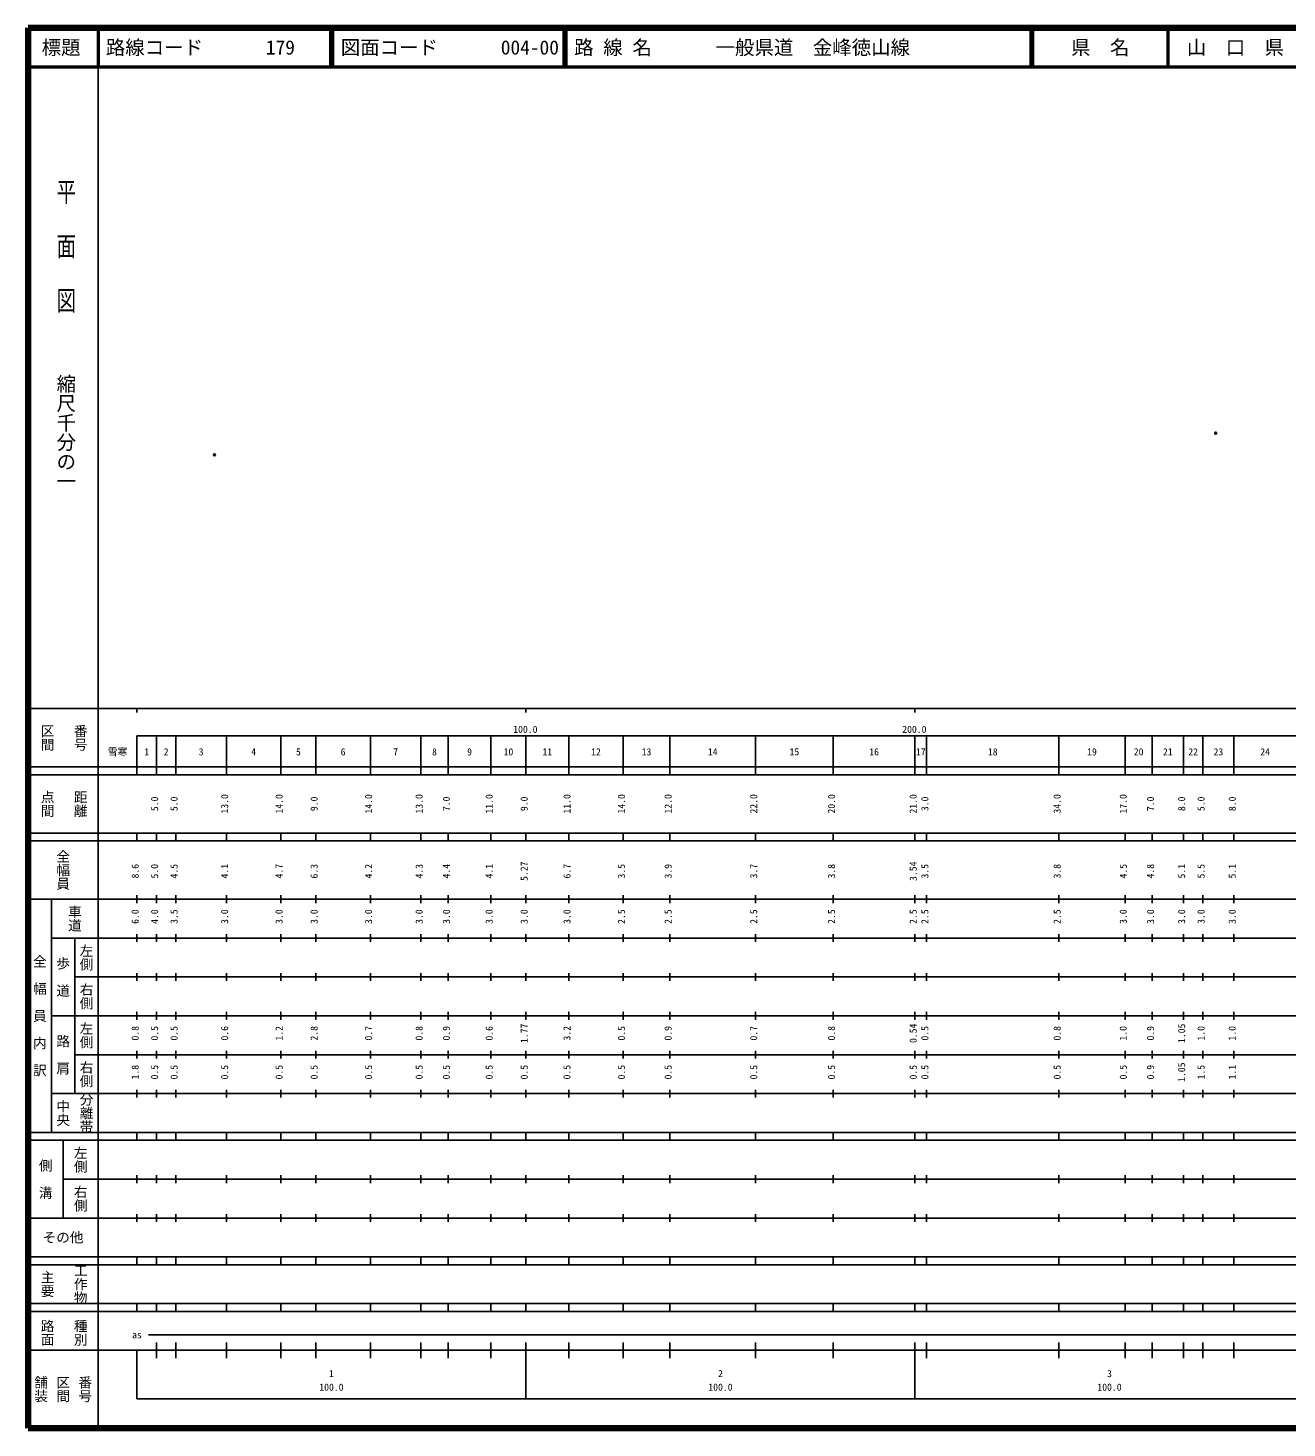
# Model space of a CAD drawing. Units: millimetres on the paper. Extents: x 40 to 680, y 20 to 380.
# Drawn here: x 40 to 363.6, y 20 to 380 of the extents above; entities that cross this region are included whole.
import ezdxf
from ezdxf.enums import TextEntityAlignment as Align

# ---------------------------------------------------------------- set-up
doc = ezdxf.new("R2010")
doc.units = ezdxf.units.MM
doc.header["$PDMODE"] = 32
doc.header["$PDSIZE"] = 0.5
doc.layers.add('M-OTRS', color=6, linetype='Continuous')
doc.layers.add('M-TTL-TXT', color=7, linetype='Continuous')
for name, color, linetype, lineweight in [('M-TTL', 2, 'Continuous', 140), ('M-TTL-BAND', 7, 'Continuous', 25), ('M-TTL-LINE', 7, 'Continuous', 50)]:
    doc.layers.add(name, color=color, linetype=linetype, lineweight=lineweight)
doc.styles.add('@ＭＳ ゴシック', font='')
doc.styles.add('ＭＳ ゴシック', font='')
doc.styles.get('@ＭＳ ゴシック').set_extended_font_data('@MS Gothic')
doc.styles.get('ＭＳ ゴシック').set_extended_font_data('MS Gothic')

msp = doc.modelspace()

# ---------------------------------------------------------------- linework, layer by layer
at = {"layer": 'M-OTRS'}
for p in [(345.291, 275.78), (87.923, 270.256)]:
    msp.add_point(p, dxfattribs=at)
at = {"layer": 'M-TTL'}
for p, q in [((40, 380), (40, 20)), ((680, 380), (40, 380)), ((40, 20), (680, 20))]:
    msp.add_line(p, q, dxfattribs=at)
at = {"layer": 'M-TTL-BAND'}
for p, q in [((58, 370), (58, 20)), ((40, 205), (579, 205)), ((68, 205), (68, 204)), ((168, 205), (168, 204)), ((268, 205), (268, 204)), ((68, 198), (579, 198)), ((68, 198), (68, 188)), ((73, 188), (73, 198)), ((78, 188), (78, 198)), ((91, 188), (91, 198)), ((105, 188), (105, 198)), ((114, 188), (114, 198)), ((128, 188), (128, 198)), ((141, 188), (141, 198)), ((148, 188), (148, 198)), ((159, 188), (159, 198)), ((168, 188), (168, 198)), ((179, 188), (179, 198)), ((193, 188), (193, 198)), ((205, 188), (205, 198)), ((227, 188), (227, 198)), ((247, 188), (247, 198)), ((268, 188), (268, 198)), ((271, 188), (271, 198)), ((305, 188), (305, 198)), ((322, 188), (322, 198)), ((329, 188), (329, 198)), ((337, 188), (337, 198)), ((342, 188), (342, 198)), ((350, 188), (350, 198)), ((40, 190), (579, 190)), ((40, 188), (579, 188)), ((40, 173), (579, 173)), ((68, 171), (68, 173)), ((73, 171), (73, 173)), ((78, 171), (78, 173)), ((91, 171), (91, 173)), ((105, 171), (105, 173)), ((114, 171), (114, 173)), ((128, 171), (128, 173)), ((141, 171), (141, 173)), ((148, 171), (148, 173)), ((159, 171), (159, 173)), ((168, 171), (168, 173)), ((179, 171), (179, 173)), ((193, 171), (193, 173)), ((205, 171), (205, 173)), ((227, 171), (227, 173)), ((247, 171), (247, 173)), ((268, 171), (268, 173)), ((271, 171), (271, 173)), ((305, 171), (305, 173)), ((322, 171), (322, 173)), ((329, 171), (329, 173)), ((337, 171), (337, 173)), ((342, 171), (342, 173)), ((350, 171), (350, 173)), ((40, 171), (579, 171)), ((40, 156), (579, 156)), ((46, 96), (46, 156)), ((68, 155), (68, 157)), ((73, 155), (73, 157)), ((78, 155), (78, 157)), ((91, 155), (91, 157)), ((105, 155), (105, 157)), ((114, 155), (114, 157)), ((128, 155), (128, 157)), ((141, 155), (141, 157)), ((148, 155), (148, 157)), ((159, 155), (159, 157)), ((168, 155), (168, 157)), ((179, 155), (179, 157)), ((193, 155), (193, 157)), ((205, 155), (205, 157)), ((227, 155), (227, 157)), ((247, 155), (247, 157)), ((268, 155), (268, 157)), ((271, 155), (271, 157)), ((305, 155), (305, 157)), ((322, 155), (322, 157)), ((329, 155), (329, 157)), ((337, 155), (337, 157)), ((342, 155), (342, 157)), ((350, 155), (350, 157)), ((46, 146), (579, 146)), ((52, 146), (52, 106)), ((68, 145), (68, 147)), ((73, 145), (73, 147)), ((78, 145), (78, 147)), ((91, 145), (91, 147)), ((105, 145), (105, 147)), ((114, 145), (114, 147)), ((128, 145), (128, 147)), ((141, 145), (141, 147)), ((148, 145), (148, 147)), ((159, 145), (159, 147)), ((168, 145), (168, 147)), ((179, 145), (179, 147)), ((193, 145), (193, 147)), ((205, 145), (205, 147)), ((227, 145), (227, 147)), ((247, 145), (247, 147)), ((268, 145), (268, 147)), ((271, 145), (271, 147)), ((305, 145), (305, 147)), ((322, 145), (322, 147)), ((329, 145), (329, 147)), ((337, 145), (337, 147)), ((342, 145), (342, 147)), ((350, 145), (350, 147)), ((68, 135), (68, 137)), ((73, 135), (73, 137)), ((78, 135), (78, 137)), ((91, 135), (91, 137)), ((105, 135), (105, 137)), ((114, 135), (114, 137)), ((128, 135), (128, 137)), ((141, 135), (141, 137)), ((148, 135), (148, 137)), ((159, 135), (159, 137)), ((168, 135), (168, 137)), ((179, 135), (179, 137)), ((193, 135), (193, 137)), ((205, 135), (205, 137)), ((227, 135), (227, 137)), ((247, 135), (247, 137)), ((268, 135), (268, 137)), ((271, 135), (271, 137)), ((305, 135), (305, 137)), ((322, 135), (322, 137)), ((329, 135), (329, 137)), ((337, 135), (337, 137)), ((342, 135), (342, 137)), ((350, 135), (350, 137)), ((52, 136), (579, 136)), ((46, 126), (579, 126)), ((68, 125), (68, 127)), ((73, 125), (73, 127)), ((78, 125), (78, 127)), ((91, 125), (91, 127)), ((105, 125), (105, 127)), ((114, 125), (114, 127)), ((128, 125), (128, 127)), ((141, 125), (141, 127)), ((148, 125), (148, 127)), ((159, 125), (159, 127)), ((168, 125), (168, 127)), ((179, 125), (179, 127)), ((193, 125), (193, 127)), ((205, 125), (205, 127)), ((227, 125), (227, 127)), ((247, 125), (247, 127)), ((268, 125), (268, 127)), ((271, 125), (271, 127)), ((305, 125), (305, 127)), ((322, 125), (322, 127)), ((329, 125), (329, 127)), ((337, 125), (337, 127)), ((342, 125), (342, 127)), ((350, 125), (350, 127)), ((52, 116), (579, 116)), ((68, 115), (68, 117)), ((73, 115), (73, 117)), ((78, 115), (78, 117)), ((91, 115), (91, 117)), ((105, 115), (105, 117)), ((114, 115), (114, 117)), ((128, 115), (128, 117)), ((141, 115), (141, 117)), ((148, 115), (148, 117)), ((159, 115), (159, 117)), ((168, 115), (168, 117)), ((179, 115), (179, 117)), ((193, 115), (193, 117)), ((205, 115), (205, 117)), ((227, 115), (227, 117)), ((247, 115), (247, 117)), ((268, 115), (268, 117)), ((271, 115), (271, 117)), ((305, 115), (305, 117)), ((322, 115), (322, 117)), ((329, 115), (329, 117)), ((337, 115), (337, 117)), ((342, 115), (342, 117)), ((350, 115), (350, 117)), ((46, 106), (579, 106)), ((68, 105), (68, 107)), ((73, 105), (73, 107)), ((78, 105), (78, 107)), ((91, 105), (91, 107)), ((105, 105), (105, 107)), ((114, 105), (114, 107)), ((128, 105), (128, 107)), ((141, 105), (141, 107)), ((148, 105), (148, 107)), ((159, 105), (159, 107)), ((168, 105), (168, 107)), ((179, 105), (179, 107)), ((193, 105), (193, 107)), ((205, 105), (205, 107)), ((227, 105), (227, 107)), ((247, 105), (247, 107)), ((268, 105), (268, 107)), ((271, 105), (271, 107)), ((305, 105), (305, 107)), ((322, 105), (322, 107)), ((329, 105), (329, 107)), ((337, 105), (337, 107)), ((342, 105), (342, 107)), ((350, 105), (350, 107)), ((40, 96), (579, 96)), ((40, 94), (579, 94)), ((49, 94), (49, 74)), ((68, 94), (68, 96)), ((73, 94), (73, 96)), ((78, 94), (78, 96)), ((91, 94), (91, 96)), ((105, 94), (105, 96)), ((114, 94), (114, 96)), ((128, 94), (128, 96)), ((141, 94), (141, 96)), ((148, 94), (148, 96)), ((159, 94), (159, 96)), ((168, 94), (168, 96)), ((179, 94), (179, 96)), ((193, 94), (193, 96)), ((205, 94), (205, 96)), ((227, 94), (227, 96)), ((247, 94), (247, 96)), ((268, 94), (268, 96)), ((271, 94), (271, 96)), ((305, 94), (305, 96)), ((322, 94), (322, 96)), ((329, 94), (329, 96)), ((337, 94), (337, 96)), ((342, 94), (342, 96)), ((350, 94), (350, 96)), ((49, 84), (579, 84)), ((68, 83), (68, 85)), ((73, 83), (73, 85)), ((78, 83), (78, 85)), ((91, 83), (91, 85)), ((105, 83), (105, 85)), ((114, 83), (114, 85)), ((128, 83), (128, 85)), ((141, 83), (141, 85)), ((148, 83), (148, 85)), ((159, 83), (159, 85)), ((168, 83), (168, 85)), ((179, 83), (179, 85)), ((193, 83), (193, 85)), ((205, 83), (205, 85)), ((227, 83), (227, 85)), ((247, 83), (247, 85)), ((268, 83), (268, 85)), ((271, 83), (271, 85)), ((305, 83), (305, 85)), ((322, 83), (322, 85)), ((329, 83), (329, 85)), ((337, 83), (337, 85)), ((342, 83), (342, 85)), ((350, 83), (350, 85)), ((40, 74), (579, 74)), ((68, 73), (68, 75)), ((73, 73), (73, 75)), ((78, 73), (78, 75)), ((91, 73), (91, 75)), ((105, 73), (105, 75)), ((114, 73), (114, 75)), ((128, 73), (128, 75)), ((141, 73), (141, 75)), ((148, 73), (148, 75)), ((159, 73), (159, 75)), ((168, 73), (168, 75)), ((179, 73), (179, 75)), ((193, 73), (193, 75)), ((205, 73), (205, 75)), ((227, 73), (227, 75)), ((247, 73), (247, 75)), ((268, 73), (268, 75)), ((271, 73), (271, 75)), ((305, 73), (305, 75)), ((322, 73), (322, 75)), ((329, 73), (329, 75)), ((337, 73), (337, 75)), ((342, 73), (342, 75)), ((350, 73), (350, 75)), ((40, 64), (579, 64)), ((40, 62), (579, 62)), ((68, 62), (68, 64)), ((73, 62), (73, 64)), ((78, 62), (78, 64)), ((91, 62), (91, 64)), ((105, 62), (105, 64)), ((114, 62), (114, 64)), ((128, 62), (128, 64)), ((141, 62), (141, 64)), ((148, 62), (148, 64)), ((159, 62), (159, 64)), ((168, 62), (168, 64)), ((179, 62), (179, 64)), ((193, 62), (193, 64)), ((205, 62), (205, 64)), ((227, 62), (227, 64)), ((247, 62), (247, 64)), ((268, 62), (268, 64)), ((271, 62), (271, 64)), ((305, 62), (305, 64)), ((322, 62), (322, 64)), ((329, 62), (329, 64)), ((337, 62), (337, 64)), ((342, 62), (342, 64)), ((350, 62), (350, 64)), ((40, 52), (579, 52)), ((68, 50), (68, 52)), ((73, 50), (73, 52)), ((78, 50), (78, 52)), ((91, 50), (91, 52)), ((105, 50), (105, 52)), ((114, 50), (114, 52)), ((128, 50), (128, 52)), ((141, 50), (141, 52)), ((148, 50), (148, 52)), ((159, 50), (159, 52)), ((168, 50), (168, 52)), ((179, 50), (179, 52)), ((193, 50), (193, 52)), ((205, 50), (205, 52)), ((227, 50), (227, 52)), ((247, 50), (247, 52)), ((268, 50), (268, 52)), ((271, 50), (271, 52)), ((305, 50), (305, 52)), ((322, 50), (322, 52)), ((329, 50), (329, 52)), ((337, 50), (337, 52)), ((342, 50), (342, 52)), ((350, 50), (350, 52)), ((40, 50), (579, 50)), ((71, 44), (565, 44)), ((40, 40), (579, 40)), ((68, 40), (68, 27.5)), ((73, 38), (73, 42)), ((78, 38), (78, 42)), ((91, 38), (91, 42)), ((105, 38), (105, 42)), ((114, 38), (114, 42)), ((128, 38), (128, 42)), ((141, 38), (141, 42)), ((148, 38), (148, 42)), ((159, 38), (159, 42)), ((168, 27.5), (168, 42)), ((179, 38), (179, 42)), ((193, 38), (193, 42)), ((205, 38), (205, 42)), ((227, 38), (227, 42)), ((247, 38), (247, 42)), ((268, 27.5), (268, 42)), ((271, 38), (271, 42)), ((305, 38), (305, 42)), ((322, 38), (322, 42)), ((329, 38), (329, 42)), ((337, 38), (337, 42)), ((342, 38), (342, 42)), ((350, 38), (350, 42)), ((68, 27.5), (579, 27.5))]:
    msp.add_line(p, q, dxfattribs=at)
at = {"layer": 'M-TTL-LINE'}
for p, q in [((58, 380), (58, 370)), ((117.75, 380), (117.75, 370)), ((118.25, 380), (118.25, 370)), ((177.75, 380), (177.75, 370)), ((178.25, 380), (178.25, 370)), ((297.75, 380), (297.75, 370)), ((298.25, 380), (298.25, 370)), ((333, 380), (333, 370)), ((40, 370), (680, 370))]:
    msp.add_line(p, q, dxfattribs=at)

# ---------------------------------------------------------------- texts
at = {"layer": 'M-TTL-BAND', "style": '@ＭＳ ゴシック', "width": 1.4}
msp.add_text('平  面  図', height=3.666, rotation=270, dxfattribs=at).set_placement((49.777, 306.475), align=Align.MIDDLE_RIGHT)
at = {"layer": 'M-TTL-BAND', "style": '@ＭＳ ゴシック'}
msp.add_text('縮尺千分の一', height=3.666, rotation=270, dxfattribs=at).set_placement((49.777, 261.03), align=Align.MIDDLE_RIGHT)
for s, p in [('区間', (45, 197.5)), ('番号', (53.5, 197.5)), ('点間', (45, 180.5)), ('距離', (53.5, 180.5)), ('全幅員', (49, 163.5)), ('車道', (52, 151)), ('左側', (55, 141)), ('全\u3000幅\u3000員\u3000内\u3000訳', (43, 126)), ('歩\u3000道', (49, 136)), ('右側', (55, 131)), ('左側', (55, 121)), ('路\u3000肩', (49, 116)), ('右側', (55, 111)), ('分離帯', (55, 101)), ('中央', (49, 101)), ('左側', (53.5, 89)), ('側\u3000溝', (44.5, 84)), ('右側', (53.5, 79)), ('工作物', (53.5, 57)), ('主要', (45, 57)), ('路面', (45, 44.5)), ('種別', (53.5, 44.5)), ('舗装', (43.333, 30)), ('区間', (49, 30)), ('番号', (54.667, 30))]:
    msp.add_text(s, height=2.566, rotation=270, dxfattribs=at).set_placement(p, align=Align.MIDDLE_CENTER)
at = {"layer": 'M-TTL-BAND', "style": 'ＭＳ ゴシック'}
for s, p in [('100.0', (167.844, 198.195)), ('200.0', (267.844, 198.195)), ('雪寒', (63.017, 192.405)), ('1', (70.5, 192.405)), ('2', (75.5, 192.405)), ('3', (84.5, 192.405)), ('4', (98, 192.405)), ('5', (109.5, 192.405)), ('6', (121, 192.405)), ('7', (134.5, 192.405)), ('8', (144.5, 192.405)), ('9', (153.5, 192.405)), ('10', (163.5, 192.405)), ('11', (173.5, 192.405)), ('12', (186, 192.405)), ('13', (199, 192.405)), ('14', (216, 192.405)), ('15', (237, 192.405)), ('16', (257.5, 192.405)), ('17', (269.5, 192.405)), ('18', (288, 192.405)), ('19', (313.5, 192.405)), ('20', (325.5, 192.405)), ('21', (333, 192.405)), ('22', (339.5, 192.405)), ('23', (346, 192.405)), ('24', (358, 192.405)), ('as', (68, 42.5)), ('1', (118, 32.523)), ('2', (218, 32.523)), ('3', (318, 32.523)), ('100.0', (118, 29.033)), ('100.0', (218, 29.033)), ('100.0', (318, 29.033))]:
    msp.add_text(s, height=1.833, dxfattribs=at).set_placement(p, align=Align.BOTTOM_CENTER)
for s, p in [('5.0', (74, 180.5)), ('5.0', (79, 180.5)), ('13.0', (92, 180.5)), ('14.0', (106, 180.5)), ('9.0', (115, 180.5)), ('14.0', (129, 180.5)), ('13.0', (142, 180.5)), ('7.0', (149, 180.5)), ('11.0', (160, 180.5)), ('9.0', (169, 180.5)), ('11.0', (180, 180.5)), ('14.0', (194, 180.5)), ('12.0', (206, 180.5)), ('22.0', (228, 180.5)), ('20.0', (248, 180.5)), ('21.0', (269, 180.5)), ('3.0', (272, 180.5)), ('34.0', (306, 180.5)), ('17.0', (323, 180.5)), ('7.0', (330, 180.5)), ('8.0', (338, 180.5)), ('5.0', (343, 180.5)), ('8.0', (351, 180.5)), ('8.6', (69, 163.174)), ('5.0', (74, 163.174)), ('4.5', (79, 163.174)), ('4.1', (92, 163.174)), ('4.7', (106, 163.174)), ('6.3', (115, 163.174)), ('4.2', (129, 163.174)), ('4.3', (142, 163.174)), ('4.4', (149, 163.174)), ('4.1', (160, 163.174)), ('5.27', (169, 163.174)), ('6.7', (180, 163.174)), ('3.5', (194, 163.174)), ('3.9', (206, 163.174)), ('3.7', (228, 163.174)), ('3.8', (248, 163.174)), ('3.54', (269, 163.174)), ('3.5', (272, 163.174)), ('3.8', (306, 163.174)), ('4.5', (323, 163.174)), ('4.8', (330, 163.174)), ('5.1', (338, 163.174)), ('5.5', (343, 163.174)), ('5.1', (351, 163.174)), ('6.0', (69, 151.5)), ('4.0', (74, 151.5)), ('3.5', (79, 151.5)), ('3.0', (92, 151.5)), ('3.0', (106, 151.5)), ('3.0', (115, 151.5)), ('3.0', (129, 151.5)), ('3.0', (142, 151.5)), ('3.0', (149, 151.5)), ('3.0', (160, 151.5)), ('3.0', (169, 151.5)), ('3.0', (180, 151.5)), ('2.5', (194, 151.5)), ('2.5', (206, 151.5)), ('2.5', (228, 151.5)), ('2.5', (248, 151.5)), ('2.5', (269, 151.5)), ('2.5', (272, 151.5)), ('2.5', (306, 151.5)), ('3.0', (323, 151.5)), ('3.0', (330, 151.5)), ('3.0', (338, 151.5)), ('3.0', (343, 151.5)), ('3.0', (351, 151.5)), ('0.8', (69, 121.5)), ('0.5', (74, 121.5)), ('0.5', (79, 121.5)), ('0.6', (92, 121.5)), ('1.2', (106, 121.5)), ('2.8', (115, 121.5)), ('0.7', (129, 121.5)), ('0.8', (142, 121.5)), ('0.9', (149, 121.5)), ('0.6', (160, 121.5)), ('1.77', (169, 121.5)), ('3.2', (180, 121.5)), ('0.5', (194, 121.5)), ('0.9', (206, 121.5)), ('0.7', (228, 121.5)), ('0.8', (248, 121.5)), ('0.54', (269, 121.5)), ('0.5', (272, 121.5)), ('0.8', (306, 121.5)), ('1.0', (323, 121.5)), ('0.9', (330, 121.5)), ('1.05', (338, 121.5)), ('1.0', (343, 121.5)), ('1.0', (351, 121.5)), ('1.8', (69, 111.5)), ('0.5', (74, 111.5)), ('0.5', (79, 111.5)), ('0.5', (92, 111.5)), ('0.5', (106, 111.5)), ('0.5', (115, 111.5)), ('0.5', (129, 111.5)), ('0.5', (142, 111.5)), ('0.5', (149, 111.5)), ('0.5', (160, 111.5)), ('0.5', (169, 111.5)), ('0.5', (180, 111.5)), ('0.5', (194, 111.5)), ('0.5', (206, 111.5)), ('0.5', (228, 111.5)), ('0.5', (248, 111.5)), ('0.5', (269, 111.5)), ('0.5', (272, 111.5)), ('0.5', (306, 111.5)), ('0.5', (323, 111.5)), ('0.9', (330, 111.5)), ('1.05', (338, 111.5)), ('1.5', (343, 111.5)), ('1.1', (351, 111.5))]:
    msp.add_text(s, height=1.833, rotation=90, dxfattribs=at).set_placement(p, align=Align.BOTTOM_CENTER)
msp.add_text('その他', height=2.566, dxfattribs=at).set_placement((49, 69), align=Align.MIDDLE_CENTER)
at = {"layer": 'M-TTL-TXT', "style": 'ＭＳ ゴシック'}
for s, p in [('標題', (48.5, 375)), ('県\u3000名', (315.625, 375)), ('山\u3000口\u3000県', (350.375, 375))]:
    msp.add_text(s, height=3.666, dxfattribs=at).set_placement(p, align=Align.MIDDLE_CENTER)
for s, p in [('路線コード', (60, 375)), ('179', (101.142, 375)), ('図面コード', (120.38, 375)), ('004-00', (161.521, 375)), ('路 線 名', (180.38, 375)), ('一般県道\u3000金峰徳山線', (216.734, 375))]:
    msp.add_text(s, height=3.666, dxfattribs=at).set_placement(p, align=Align.MIDDLE_LEFT)

doc.saveas('drawing.dxf')
